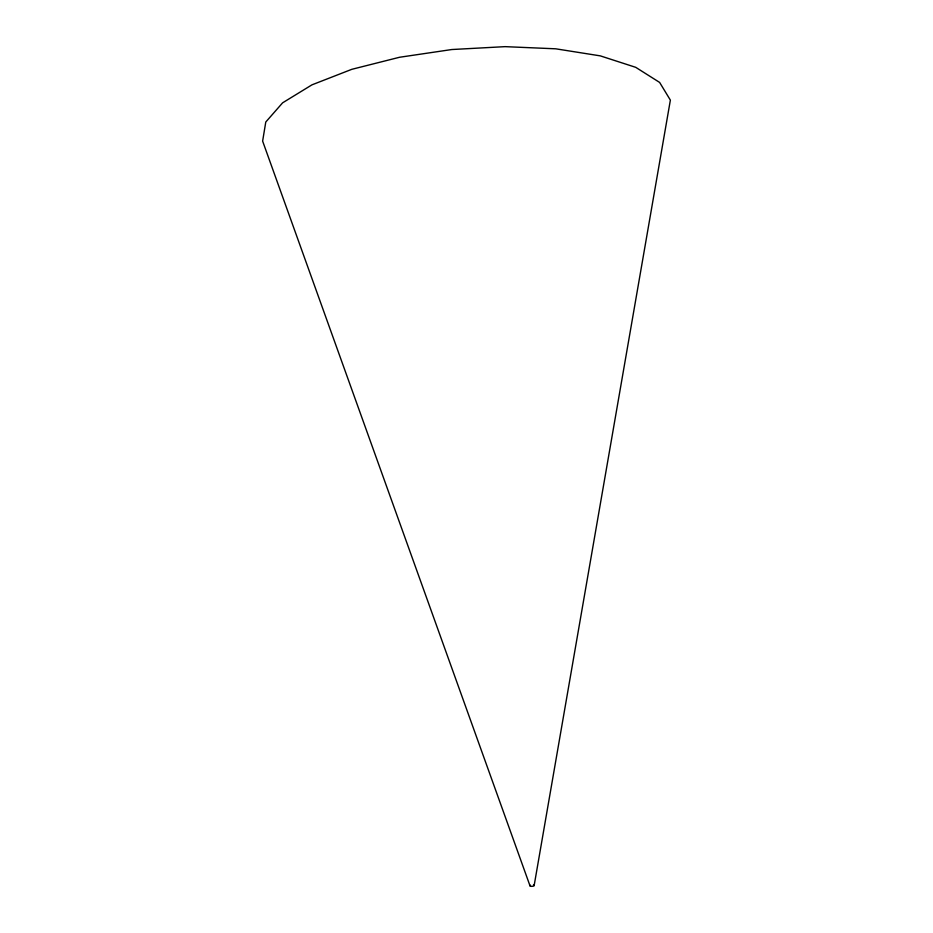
<?xml version="1.0" encoding="UTF-8"?>
<svg xmlns="http://www.w3.org/2000/svg" width="933" height="933" viewBox="0 0 933 933"><rect width="100%" height="100%" fill="white"/><g stroke="black" fill="none" stroke-linecap="round" stroke-linejoin="round"><path stroke-width="1.4" d="M534.143 885.58L670.372 100.123L659.619 82.419L635.723 67.328L600.281 55.863L555.718 48.808L505.091 46.65L451.817 49.531L399.557 57.263L351.846 69.31L311.96 84.845L282.606 102.828L265.777 122.025L262.628 141.116L529.991 885.802M533.454 884.927A2.099 0.735 -4.9 0 1 533.664 885.953A2.099 0.735 -4.9 0 1 530.714 886.257A2.099 0.735 -4.9 0 1 530.492 885.23"/></g></svg>
